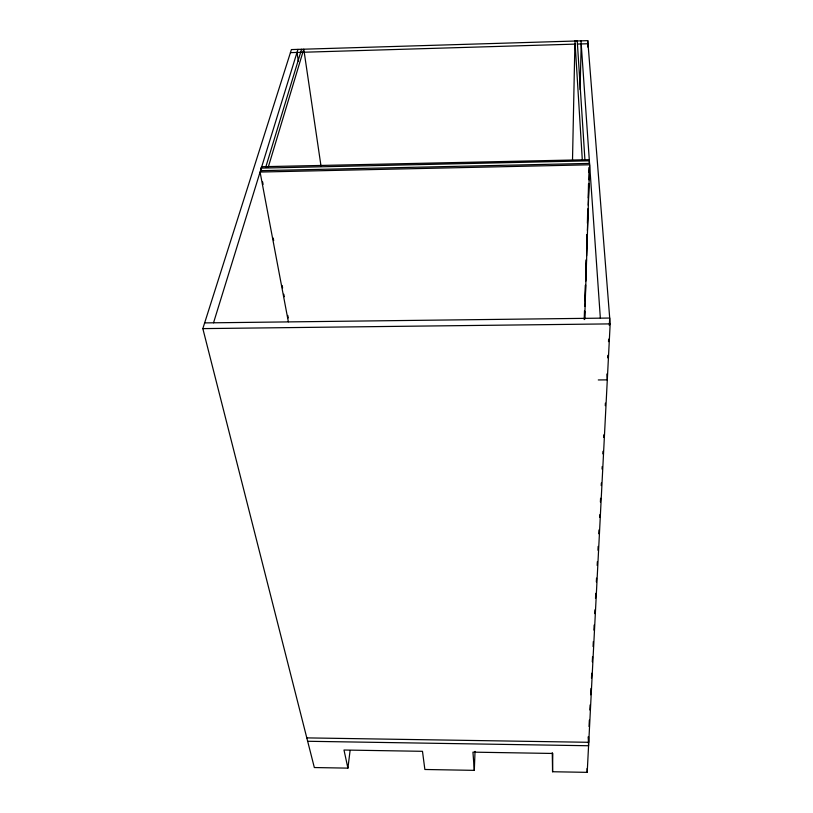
<?xml version="1.0" encoding="UTF-8"?>
<svg xmlns="http://www.w3.org/2000/svg" width="813" height="813" viewBox="0 0 813 813"><rect width="100%" height="100%" fill="white"/><g stroke="black" fill="none" stroke-linecap="round" stroke-linejoin="round"><path stroke-width="1.22" d="M552.566 771.74L552.789 753.458L472.942 752.147L474.314 770.358L424.864 769.484L422.486 751.314L343.99 750.023L347.913 768.133L314.336 767.543L202.833 328.615L291.41 49.573L587.779 40.65L610.167 323.889L587.21 772.35L552.566 771.74L552.261 752.726M572.504 160.334L574.893 43.577M574.954 41.036L577.22 40.721L584.903 159.49M580.086 89.562L581.204 43.943M587.606 46.981L587.779 40.65M587.951 46.27L588.023 43.739L577.403 44.054M584.212 319.57L584.496 310.688M584.943 300.729L585.299 285.302M585.746 275.333L586.102 259.926M586.6 248.676L586.905 234.54M587.403 223.29L587.708 209.154M588.206 197.905L588.521 183.779M589.019 172.519L589.181 167.437M589.303 163.626L589.384 160.822L261.156 168.128L261.674 170.882M589.283 159.663L261.593 166.726L261.156 168.128M584.567 319.123L584.811 311.531M584.974 306.471L585.655 284.946M585.777 281.146L586.468 259.621M586.59 255.821L587.281 234.296M587.403 230.506L588.084 208.982M588.206 205.181L588.897 183.657M589.019 179.866L589.415 167.204M584.689 319.285L589.638 164.795L260.079 172.051L288.371 321.826M474.314 770.358L475.026 751.364M589.029 726.487L589.354 720.155M589.862 710.003L590.116 704.932M590.634 694.79L590.96 688.448M591.468 678.306L591.722 673.235M592.301 661.823L592.555 656.752M593.073 646.609L593.327 641.528M593.907 630.116L594.161 625.045M594.74 613.632L594.933 609.831M595.512 598.419L595.766 593.348M596.346 581.935L596.539 578.134M597.179 565.452L597.372 561.641M597.951 550.228L598.144 546.427M598.785 533.745L598.978 529.944M599.618 517.261L599.75 514.731M600.39 502.048L600.583 498.247M601.224 485.564L601.356 483.024M602.057 469.081L602.189 466.54M602.829 453.857L602.951 451.327M603.663 437.374L603.785 434.843M605.268 405.677L605.39 403.136M607.687 357.822L607.809 355.332M608.51 341.663L608.632 339.173M609.323 325.505L609.699 318.046L204.652 322.903M347.913 768.133L350.088 750.541M301.593 49.268L265.841 166.889L268.361 166.828L303.777 49.197L320.972 165.801M213.534 322.802L297.954 49.38M290.434 52.632L574.872 44.126M260.506 170.669L589.537 163.403M202.833 328.615L610.167 323.889M598.287 379.945L607.301 379.874L606.874 373.98M306.806 737.889L588.754 742.299L588.521 736.639M307.66 741.273L588.571 745.745L588.206 736.873M262.619 181.899L263.087 184.399M273.198 238.057L273.676 240.557M282.141 285.475L282.609 287.975M283.788 294.215L284.255 296.704M287.782 315.424L288.249 317.924M297.009 52.439L298.341 61.219M580.99 40.853L600.35 318.157M574.954 40.792L582.281 159.551M587.067 768.559L587.21 772.35"/></g></svg>
